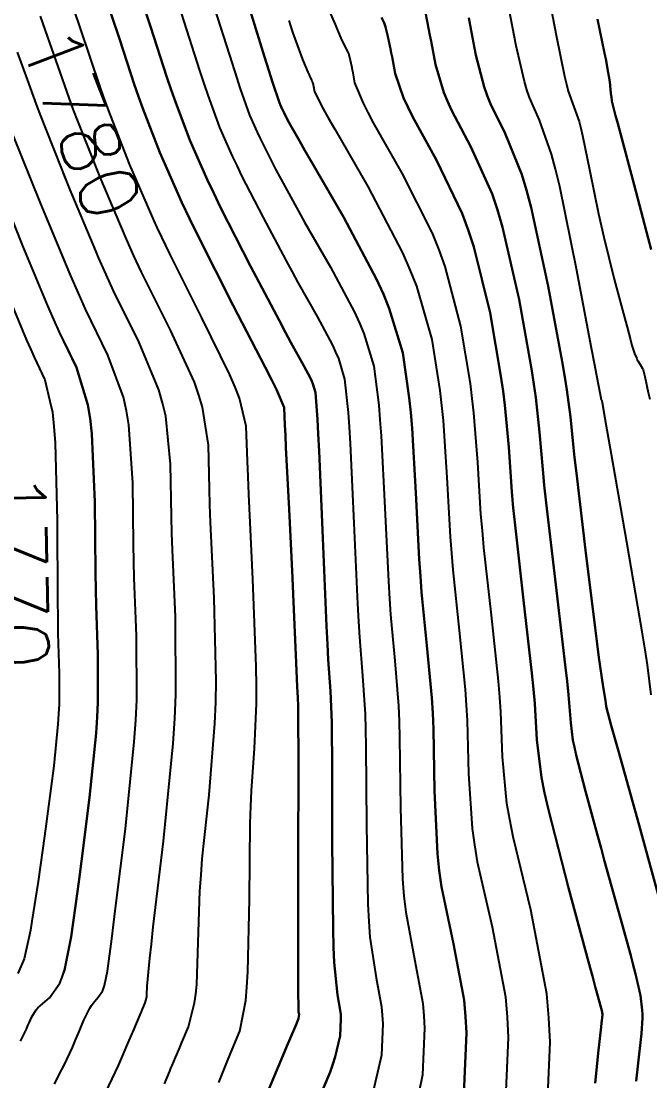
# Model space of a CAD drawing. Header units: metres. Extents: x 837117 to 838477, y 1189012 to 1191015.
# Drawn here: x 837822.2 to 837863.3, y 1189895.6 to 1189964.9 of the extents above; entities that cross this region are included whole.
import ezdxf

# ---------------------------------------------------------------- set-up
doc = ezdxf.new("R2010")
doc.units = ezdxf.units.M
doc.header["$LTSCALE"] = 0.3
doc.layers.add('COTAS 10', color=1, linetype='Continuous')
doc.layers.add('COTAS INT', color=252, linetype='Continuous')
doc.styles.get("Standard").update_dxf_attribs({"font": 'simplex.shx'})

msp = doc.modelspace()

# ---------------------------------------------------------------- linework, layer by layer
at = {"layer": 'COTAS 10'}
for points, elevation in [([(837834.64, 1189966.339), (837835.95, 1189962.161), (837836.233, 1189961.282), (837836.482, 1189960.524), (837837.09, 1189958.789), (837837.583, 1189957.672), (837837.759, 1189957.303), (837837.952, 1189956.908), (837838.789, 1189955.267), (837839.917, 1189953.183), (837840.293, 1189952.509), (837840.696, 1189951.793), (837842.382, 1189948.859), (837843.95, 1189945.914), (837844.279, 1189945.192), (837844.563, 1189944.51), (837845.209, 1189942.382), (837845.533, 1189939.824), (837845.613, 1189938.872), (837845.69, 1189937.813), (837845.933, 1189933.105), (837846.165, 1189928.287), (837846.235, 1189927.158), (837846.307, 1189926.118), (837846.587, 1189923.105), (837846.823, 1189920.149), (837846.867, 1189919.145), (837846.903, 1189918.06), (837846.956, 1189913.474), (837847.096, 1189908.832), (837847.187, 1189907.712), (837847.3, 1189906.663), (837847.894, 1189903.474), (837848.422, 1189900.676), (837848.493, 1189899.873), (837848.532, 1189899.059), (837848.401, 1189896.018), (837847.709, 1189892.587)], 1790), ([(837834.64, 1189966.339), (837835.95, 1189962.161), (837836.233, 1189961.282), (837836.482, 1189960.524), (837837.09, 1189958.789), (837837.583, 1189957.672), (837837.759, 1189957.303), (837837.952, 1189956.908), (837838.789, 1189955.267), (837839.917, 1189953.183), (837840.293, 1189952.509), (837840.696, 1189951.793), (837842.382, 1189948.859), (837843.95, 1189945.914), (837844.279, 1189945.192), (837844.563, 1189944.51), (837845.209, 1189942.382), (837845.533, 1189939.824), (837845.613, 1189938.872), (837845.69, 1189937.813), (837845.933, 1189933.105), (837846.165, 1189928.287), (837846.235, 1189927.158), (837846.307, 1189926.118), (837846.587, 1189923.105), (837846.823, 1189920.149), (837846.867, 1189919.145), (837846.903, 1189918.06), (837846.956, 1189913.474), (837847.096, 1189908.832), (837847.187, 1189907.712), (837847.3, 1189906.663), (837847.894, 1189903.474), (837848.422, 1189900.676), (837848.493, 1189899.873), (837848.532, 1189899.059), (837848.401, 1189896.018), (837847.709, 1189892.587)], 1790), ([(837831.537, 1189895.423), (837831.879, 1189896.256), (837831.959, 1189896.45), (837832.033, 1189896.629), (837832.251, 1189897.142), (837832.491, 1189897.702), (837832.579, 1189897.91), (837832.676, 1189898.141), (837833.108, 1189899.167), (837833.505, 1189900.725), (837833.582, 1189901.292), (837833.643, 1189901.917), (837833.744, 1189904.664), (837833.855, 1189908.05), (837833.923, 1189909.078), (837834.008, 1189910.146), (837834.448, 1189914.33), (837834.832, 1189919.006), (837834.88, 1189920.385), (837834.904, 1189921.799), (837834.781, 1189927.208), (837834.55, 1189932.176), (837834.506, 1189933.312), (837834.47, 1189934.345), (837834.409, 1189937.208), (837834.025, 1189939.691), (837833.785, 1189940.483), (837833.487, 1189941.321), (837831.927, 1189944.726), (837830.042, 1189948.511), (837829.539, 1189949.589), (837829.044, 1189950.679), (837827.325, 1189954.726), (837825.892, 1189958.352), (837825.577, 1189959.178), (837825.298, 1189959.926), (837824.585, 1189961.985), (837823.768, 1189964.339), (837823.423, 1189965.273)], 1780), ([(837831.537, 1189895.423), (837831.879, 1189896.256), (837831.959, 1189896.45), (837832.033, 1189896.629), (837832.251, 1189897.142), (837832.491, 1189897.702), (837832.579, 1189897.91), (837832.676, 1189898.141), (837833.108, 1189899.167), (837833.505, 1189900.725), (837833.582, 1189901.292), (837833.643, 1189901.917), (837833.744, 1189904.664), (837833.855, 1189908.05), (837833.923, 1189909.078), (837834.008, 1189910.146), (837834.448, 1189914.33), (837834.832, 1189919.006), (837834.88, 1189920.385), (837834.904, 1189921.799), (837834.781, 1189927.208), (837834.55, 1189932.176), (837834.506, 1189933.312), (837834.47, 1189934.345), (837834.409, 1189937.208), (837834.025, 1189939.691), (837833.785, 1189940.483), (837833.487, 1189941.321), (837831.927, 1189944.726), (837830.042, 1189948.511), (837829.539, 1189949.589), (837829.044, 1189950.679), (837827.325, 1189954.726), (837825.892, 1189958.352), (837825.577, 1189959.178), (837825.298, 1189959.926), (837824.585, 1189961.985), (837823.768, 1189964.339), (837823.423, 1189965.273)], 1780), ([(837848.588, 1189965.502), (837848.816, 1189964.373), (837848.887, 1189964.016), (837848.96, 1189963.638), (837849.252, 1189962.112), (837849.794, 1189960.28), (837850.026, 1189959.71), (837850.293, 1189959.112), (837851.552, 1189956.728), (837852.944, 1189953.635), (837853.294, 1189952.591), (837853.63, 1189951.466), (837854.715, 1189946.728), (837855.521, 1189942.194), (837855.68, 1189941.198), (837855.811, 1189940.315), (837856.053, 1189938.065), (837856.252, 1189935.61), (837856.356, 1189934.598), (837856.481, 1189933.442), (837857.109, 1189928.065), (837857.725, 1189922.839), (837857.842, 1189921.777), (837857.936, 1189920.882), (837858.086, 1189919.042), (837858.232, 1189917.899), (837858.324, 1189917.444), (837858.439, 1189916.928), (837859.042, 1189914.563), (837859.831, 1189911.684), (837860.063, 1189910.844), (837860.3, 1189909.985), (837861.208, 1189906.729), (837862.003, 1189903.827), (837862.169, 1189903.192), (837862.313, 1189902.63), (837862.638, 1189901.208), (837862.753, 1189900.252), (837862.764, 1189899.984), (837862.766, 1189899.715), (837862.7, 1189898.73), (837862.462, 1189896.591), (837862.357, 1189895.595)], 1800), ([(837862.357, 1189895.595), (837862.462, 1189896.591), (837862.7, 1189898.73), (837862.766, 1189899.715), (837862.764, 1189899.984), (837862.753, 1189900.252), (837862.638, 1189901.208), (837862.313, 1189902.63), (837862.169, 1189903.192), (837862.003, 1189903.827), (837861.208, 1189906.729), (837860.3, 1189909.985), (837860.063, 1189910.844), (837859.831, 1189911.684), (837859.042, 1189914.563), (837858.439, 1189916.928), (837858.324, 1189917.444), (837858.232, 1189917.899), (837858.086, 1189919.042), (837857.936, 1189920.882), (837857.842, 1189921.777), (837857.725, 1189922.839), (837857.109, 1189928.065), (837856.481, 1189933.442), (837856.356, 1189934.598), (837856.252, 1189935.61), (837856.053, 1189938.065), (837855.811, 1189940.315), (837855.68, 1189941.198), (837855.521, 1189942.194), (837854.715, 1189946.728), (837853.63, 1189951.466), (837853.294, 1189952.591), (837852.944, 1189953.635), (837851.552, 1189956.728), (837850.293, 1189959.112), (837850.026, 1189959.71), (837849.794, 1189960.28), (837849.252, 1189962.112), (837848.96, 1189963.638), (837848.887, 1189964.016), (837848.816, 1189964.373), (837848.588, 1189965.502)], 1800)]:
    msp.add_lwpolyline(points, dxfattribs=dict(at, elevation=elevation))
at = {"layer": 'COTAS INT'}
for points, elevation in [([(837841.429, 1189893.98), (837842.354, 1189896.19), (837842.541, 1189896.708), (837842.698, 1189897.186), (837843.016, 1189898.571), (837843.063, 1189899.662), (837843.049, 1189899.954), (837843.023, 1189900.243), (837842.834, 1189901.247), (837842.621, 1189903.375), (837842.582, 1189904.371), (837842.55, 1189905.543), (837842.504, 1189911.247), (837842.489, 1189916.932), (837842.477, 1189918.092), (837842.462, 1189919.073), (837842.378, 1189921.121), (837842.238, 1189923.189), (837842.187, 1189924.182), (837842.131, 1189925.357), (837841.885, 1189931.121), (837841.641, 1189936.812), (837841.587, 1189937.941), (837841.538, 1189938.877), (837841.407, 1189940.643), (837841.232, 1189941.218), (837841.156, 1189941.402), (837841.067, 1189941.597), (837840.643, 1189942.393), (837839.803, 1189943.92), (837839.452, 1189944.576), (837839.049, 1189945.333), (837837.164, 1189948.913), (837835.202, 1189952.758), (837834.751, 1189953.683), (837834.339, 1189954.547), (837833.184, 1189957.164), (837832.246, 1189959.655), (837831.971, 1189960.44), (837831.689, 1189961.267), (837830.618, 1189964.597), (837829.399, 1189968.321)], 1786), ([(837829.399, 1189968.321), (837830.618, 1189964.597), (837831.689, 1189961.267), (837831.971, 1189960.44), (837832.246, 1189959.655), (837833.184, 1189957.164), (837834.339, 1189954.547), (837834.751, 1189953.683), (837835.202, 1189952.758), (837837.164, 1189948.913), (837839.049, 1189945.333), (837839.452, 1189944.576), (837839.803, 1189943.92), (837840.643, 1189942.393), (837841.067, 1189941.597), (837841.156, 1189941.402), (837841.232, 1189941.218), (837841.407, 1189940.643), (837841.538, 1189938.877), (837841.587, 1189937.941), (837841.641, 1189936.812), (837841.885, 1189931.121), (837842.131, 1189925.357), (837842.187, 1189924.182), (837842.238, 1189923.189), (837842.378, 1189921.121), (837842.462, 1189919.073), (837842.477, 1189918.092), (837842.489, 1189916.932), (837842.504, 1189911.247), (837842.55, 1189905.543), (837842.582, 1189904.371), (837842.621, 1189903.375), (837842.834, 1189901.247), (837843.023, 1189900.243), (837843.049, 1189899.954), (837843.063, 1189899.662), (837843.016, 1189898.571), (837842.698, 1189897.186), (837842.541, 1189896.708), (837842.354, 1189896.19), (837841.429, 1189893.98)], 1786), ([(837837.964, 1189894.141), (837839.27, 1189897.263), (837839.529, 1189897.882), (837839.744, 1189898.394), (837840.153, 1189899.355), (837840.252, 1189899.592), (837840.272, 1189899.647), (837840.289, 1189899.698), (837840.323, 1189899.847), (837840.328, 1189899.964), (837840.327, 1189899.995), (837840.324, 1189900.026), (837840.304, 1189900.134), (837840.282, 1189901.731), (837840.279, 1189902.7), (837840.277, 1189903.899), (837840.278, 1189910.134), (837840.283, 1189916.367), (837840.283, 1189917.566), (837840.282, 1189918.535), (837840.274, 1189920.129), (837840.244, 1189920.702), (837840.23, 1189921.027), (837840.213, 1189921.424), (837840.129, 1189923.462), (837839.998, 1189926.453), (837839.952, 1189927.452), (837839.901, 1189928.524), (837839.679, 1189933.012), (837839.476, 1189937.058), (837839.438, 1189937.852), (837839.407, 1189938.504), (837839.357, 1189939.679), (837838.846, 1189940.855), (837838.525, 1189941.507), (837838.125, 1189942.302), (837836.029, 1189946.351), (837833.708, 1189950.911), (837833.166, 1189952.027), (837832.668, 1189953.079), (837831.231, 1189956.351), (837830.128, 1189959.221), (837829.84, 1189960.019), (837829.559, 1189960.82), (837828.607, 1189963.727), (837827.506, 1189967.036)], 1784), ([(837827.506, 1189967.036), (837828.607, 1189963.727), (837829.559, 1189960.82), (837829.84, 1189960.019), (837830.128, 1189959.221), (837831.231, 1189956.351), (837832.668, 1189953.079), (837833.166, 1189952.027), (837833.708, 1189950.911), (837836.029, 1189946.351), (837838.125, 1189942.302), (837838.525, 1189941.507), (837838.846, 1189940.855), (837839.357, 1189939.679), (837839.407, 1189938.504), (837839.438, 1189937.852), (837839.476, 1189937.058), (837839.679, 1189933.012), (837839.901, 1189928.524), (837839.952, 1189927.452), (837839.998, 1189926.453), (837840.129, 1189923.462), (837840.213, 1189921.424), (837840.23, 1189921.027), (837840.244, 1189920.702), (837840.274, 1189920.129), (837840.282, 1189918.535), (837840.283, 1189917.566), (837840.283, 1189916.367), (837840.278, 1189910.134), (837840.277, 1189903.899), (837840.279, 1189902.7), (837840.282, 1189901.731), (837840.304, 1189900.134), (837840.324, 1189900.026), (837840.327, 1189899.995), (837840.328, 1189899.964), (837840.323, 1189899.847), (837840.289, 1189899.698), (837840.272, 1189899.647), (837840.252, 1189899.592), (837840.153, 1189899.355), (837839.744, 1189898.394), (837839.529, 1189897.882), (837839.27, 1189897.263), (837837.964, 1189894.141)], 1784), ([(837836.651, 1189967.209), (837838.081, 1189962.608), (837838.365, 1189961.703), (837838.6, 1189960.958), (837839.043, 1189959.602), (837839.205, 1189959.234), (837839.263, 1189959.113), (837839.326, 1189958.983), (837839.602, 1189958.443), (837840.351, 1189957.107), (837840.713, 1189956.476), (837841.142, 1189955.73), (837843.251, 1189952.092), (837845.392, 1189948.073), (837845.841, 1189947.087), (837846.228, 1189946.155), (837847.11, 1189943.251), (837847.53, 1189940.298), (837847.626, 1189939.337), (837847.714, 1189938.313), (837847.957, 1189934.097), (837848.183, 1189929.751), (837848.259, 1189928.646), (837848.342, 1189927.583), (837848.691, 1189924.097), (837849.003, 1189920.687), (837849.062, 1189919.671), (837849.11, 1189918.625), (837849.182, 1189914.588), (837849.369, 1189910.476), (837849.489, 1189909.382), (837849.639, 1189908.307), (837850.424, 1189904.588), (837851.121, 1189900.892), (837851.215, 1189899.832), (837851.266, 1189898.757), (837851.094, 1189894.742)], 1792), ([(837851.094, 1189894.742), (837851.266, 1189898.757), (837851.215, 1189899.832), (837851.121, 1189900.892), (837850.424, 1189904.588), (837849.639, 1189908.307), (837849.489, 1189909.382), (837849.369, 1189910.476), (837849.182, 1189914.588), (837849.11, 1189918.625), (837849.062, 1189919.671), (837849.003, 1189920.687), (837848.691, 1189924.097), (837848.342, 1189927.583), (837848.259, 1189928.646), (837848.183, 1189929.751), (837847.957, 1189934.097), (837847.714, 1189938.313), (837847.626, 1189939.337), (837847.53, 1189940.298), (837847.11, 1189943.251), (837846.228, 1189946.155), (837845.841, 1189947.087), (837845.392, 1189948.073), (837843.251, 1189952.092), (837841.142, 1189955.73), (837840.713, 1189956.476), (837840.351, 1189957.107), (837839.602, 1189958.443), (837839.326, 1189958.983), (837839.263, 1189959.113), (837839.205, 1189959.234), (837839.043, 1189959.602), (837838.6, 1189960.958), (837838.365, 1189961.703), (837838.081, 1189962.608), (837836.651, 1189967.209)], 1792), ([(837856.48, 1189892.189), (837856.736, 1189898.153), (837856.659, 1189899.751), (837856.52, 1189901.325), (837855.484, 1189906.815), (837854.317, 1189911.596), (837854.095, 1189912.723), (837853.916, 1189913.764), (837853.634, 1189916.815), (837853.523, 1189919.754), (837853.452, 1189920.724), (837853.364, 1189921.763), (837852.9, 1189926.081), (837852.411, 1189930.512), (837852.308, 1189931.622), (837852.217, 1189932.681), (837852.005, 1189936.081), (837851.762, 1189939.314), (837851.653, 1189940.268), (837851.526, 1189941.246), (837850.913, 1189944.989), (837849.877, 1189948.9), (837849.484, 1189949.984), (837849.043, 1189951.068), (837847.065, 1189954.989), (837845.203, 1189958.284), (837844.837, 1189958.974), (837844.535, 1189959.568), (837843.98, 1189960.909), (837843.855, 1189961.565), (837843.823, 1189961.728), (837843.793, 1189961.881), (837843.694, 1189962.367), (837843.6, 1189962.743), (837843.572, 1189962.828), (837843.543, 1189962.905), (837843.434, 1189963.113), (837843.089, 1189963.836), (837842.913, 1189964.237), (837842.701, 1189964.725), (837841.644, 1189967.216)], 1796), ([(837856.48, 1189892.189), (837856.736, 1189898.153), (837856.659, 1189899.751), (837856.52, 1189901.325), (837855.484, 1189906.815), (837854.317, 1189911.596), (837854.095, 1189912.723), (837853.916, 1189913.764), (837853.634, 1189916.815), (837853.523, 1189919.754), (837853.452, 1189920.724), (837853.364, 1189921.763), (837852.9, 1189926.081), (837852.411, 1189930.512), (837852.308, 1189931.622), (837852.217, 1189932.681), (837852.005, 1189936.081), (837851.762, 1189939.314), (837851.653, 1189940.268), (837851.526, 1189941.246), (837850.913, 1189944.989), (837849.877, 1189948.9), (837849.484, 1189949.984), (837849.043, 1189951.068), (837847.065, 1189954.989), (837845.203, 1189958.284), (837844.837, 1189958.974), (837844.535, 1189959.568), (837843.98, 1189960.909), (837843.855, 1189961.565), (837843.823, 1189961.728), (837843.793, 1189961.881), (837843.694, 1189962.367), (837843.6, 1189962.743), (837843.572, 1189962.828), (837843.543, 1189962.905), (837843.434, 1189963.113), (837843.089, 1189963.836), (837842.913, 1189964.237), (837842.701, 1189964.725), (837841.644, 1189967.216)], 1796), ([(837856.619, 1189966.748), (837857.159, 1189963.917), (837857.683, 1189961.348), (837857.809, 1189960.813), (837857.927, 1189960.355), (837858.284, 1189959.335), (837858.629, 1189958.372), (837858.74, 1189957.949), (837858.857, 1189957.458), (837859.335, 1189955.12), (837859.897, 1189952.347), (837860.067, 1189951.582), (837860.243, 1189950.818), (837860.933, 1189948.067), (837861.538, 1189945.788), (837861.661, 1189945.322), (837861.765, 1189944.927), (837861.981, 1189944.096), (837862.08, 1189943.734), (837862.14, 1189943.538), (837862.262, 1189943.191), (837862.396, 1189942.873), (837862.436, 1189942.793), (837862.477, 1189942.718), (837862.631, 1189942.475), (837862.776, 1189942.221), (837862.81, 1189942.138), (837862.841, 1189942.05), (837862.935, 1189941.687), (837863.015, 1189941.286), (837863.039, 1189941.173), (837863.063, 1189941.061), (837863.154, 1189940.65), (837863.252, 1189940.219)], 1806), ([(837856.619, 1189966.748), (837857.159, 1189963.917), (837857.683, 1189961.348), (837857.809, 1189960.813), (837857.927, 1189960.355), (837858.284, 1189959.335), (837858.629, 1189958.372), (837858.74, 1189957.949), (837858.857, 1189957.458), (837859.335, 1189955.12), (837859.897, 1189952.347), (837860.067, 1189951.582), (837860.243, 1189950.818), (837860.933, 1189948.067), (837861.538, 1189945.788), (837861.661, 1189945.322), (837861.765, 1189944.927), (837861.981, 1189944.096), (837862.08, 1189943.734), (837862.14, 1189943.538), (837862.262, 1189943.191), (837862.396, 1189942.873), (837862.436, 1189942.793), (837862.477, 1189942.718), (837862.631, 1189942.475), (837862.776, 1189942.221), (837862.81, 1189942.138), (837862.841, 1189942.05), (837862.935, 1189941.687), (837863.015, 1189941.286), (837863.039, 1189941.173), (837863.063, 1189941.061), (837863.154, 1189940.65), (837863.252, 1189940.219)], 1806), ([(837835.076, 1189895.521), (837835.661, 1189896.941), (837835.813, 1189897.31), (837835.961, 1189897.667), (837836.463, 1189898.869), (837836.846, 1189900.883), (837836.92, 1189901.753), (837836.98, 1189902.759), (837837.081, 1189907.518), (837837.138, 1189912.461), (837837.171, 1189913.582), (837837.211, 1189914.596), (837837.417, 1189917.362), (837837.556, 1189920.318), (837837.554, 1189921.451), (837837.534, 1189922.721), (837837.314, 1189928.443), (837837.045, 1189934), (837836.993, 1189935.165), (837836.951, 1189936.168), (837836.883, 1189938.443), (837836.436, 1189940.273), (837836.155, 1189940.995), (837835.806, 1189941.812), (837833.978, 1189945.538), (837831.875, 1189949.711), (837831.353, 1189950.808), (837831.055, 1189951.452), (837830.856, 1189951.879), (837829.278, 1189955.538), (837828.01, 1189958.786), (837827.709, 1189959.599), (837827.429, 1189960.373), (837826.596, 1189962.856), (837825.612, 1189965.75)], 1782), ([(837835.076, 1189895.521), (837835.661, 1189896.941), (837835.813, 1189897.31), (837835.961, 1189897.667), (837836.463, 1189898.869), (837836.846, 1189900.883), (837836.92, 1189901.753), (837836.98, 1189902.759), (837837.081, 1189907.518), (837837.138, 1189912.461), (837837.171, 1189913.582), (837837.211, 1189914.596), (837837.417, 1189917.362), (837837.556, 1189920.318), (837837.554, 1189921.451), (837837.534, 1189922.721), (837837.314, 1189928.443), (837837.045, 1189934), (837836.993, 1189935.165), (837836.951, 1189936.168), (837836.883, 1189938.443), (837836.436, 1189940.273), (837836.155, 1189940.995), (837835.806, 1189941.812), (837833.978, 1189945.538), (837831.875, 1189949.711), (837831.353, 1189950.808), (837831.055, 1189951.452), (837830.856, 1189951.879), (837829.278, 1189955.538), (837828.01, 1189958.786), (837827.709, 1189959.599), (837827.429, 1189960.373), (837826.596, 1189962.856), (837825.612, 1189965.75)], 1782), ([(837863.332, 1189920.884), (837863.093, 1189922.835), (837862.941, 1189923.82), (837862.751, 1189924.997), (837861.754, 1189930.857), (837860.755, 1189936.585), (837860.41, 1189938.562), (837860.163, 1189939.975), (837860.158, 1189939.998), (837860.156, 1189940.004), (837860.155, 1189940.01), (837860.15, 1189940.031), (837860.144, 1189940.061), (837860.14, 1189940.08), (837860.135, 1189940.098), (837860.134, 1189940.102), (837860.132, 1189940.106), (837860.125, 1189940.118), (837860.118, 1189940.129), (837860.114, 1189940.137), (837860.108, 1189940.152), (837860.102, 1189940.168), (837860.1, 1189940.173), (837860.099, 1189940.178), (837860.094, 1189940.195), (837860.084, 1189940.235), (837860.079, 1189940.253), (837860.073, 1189940.276), (837860.044, 1189940.384), (837859.781, 1189941.745), (837859.628, 1189942.557), (837859.439, 1189943.557), (837858.466, 1189948.741), (837857.363, 1189954.135), (837857.092, 1189955.268), (837856.837, 1189956.244), (837856.04, 1189958.466), (837855.382, 1189959.94), (837855.215, 1189960.445), (837855.053, 1189960.992), (837854.523, 1189963.316), (837854.066, 1189965.711)], 1804), ([(837863.332, 1189920.884), (837863.093, 1189922.835), (837862.941, 1189923.82), (837862.751, 1189924.997), (837861.754, 1189930.857), (837860.755, 1189936.585), (837860.41, 1189938.562), (837860.163, 1189939.975), (837860.158, 1189939.998), (837860.156, 1189940.004), (837860.155, 1189940.01), (837860.15, 1189940.031), (837860.144, 1189940.061), (837860.14, 1189940.08), (837860.135, 1189940.098), (837860.134, 1189940.102), (837860.132, 1189940.106), (837860.125, 1189940.118), (837860.118, 1189940.129), (837860.114, 1189940.137), (837860.108, 1189940.152), (837860.102, 1189940.168), (837860.1, 1189940.173), (837860.099, 1189940.178), (837860.094, 1189940.195), (837860.084, 1189940.235), (837860.079, 1189940.253), (837860.073, 1189940.276), (837860.044, 1189940.384), (837859.781, 1189941.745), (837859.628, 1189942.557), (837859.439, 1189943.557), (837858.466, 1189948.741), (837857.363, 1189954.135), (837857.092, 1189955.268), (837856.837, 1189956.244), (837856.04, 1189958.466), (837855.382, 1189959.94), (837855.215, 1189960.445), (837855.053, 1189960.992), (837854.523, 1189963.316), (837854.066, 1189965.711)], 1804), ([(837832.629, 1189965.468), (837833.82, 1189961.714), (837834.102, 1189960.861), (837834.364, 1189960.089), (837835.137, 1189957.976), (837835.961, 1189956.11), (837836.255, 1189955.493), (837836.577, 1189954.833), (837837.976, 1189952.09), (837839.483, 1189949.258), (837839.872, 1189948.542), (837840.25, 1189947.856), (837841.512, 1189945.626), (837842.508, 1189943.756), (837842.717, 1189943.297), (837842.898, 1189942.864), (837843.308, 1189941.512), (837843.535, 1189939.351), (837843.6, 1189938.406), (837843.665, 1189937.312), (837843.909, 1189932.113), (837844.148, 1189926.822), (837844.211, 1189925.67), (837844.272, 1189924.653), (837844.482, 1189922.113), (837844.642, 1189919.611), (837844.672, 1189918.618), (837844.696, 1189917.496), (837844.73, 1189912.361), (837844.823, 1189907.187), (837844.884, 1189906.041), (837844.961, 1189905.019), (837845.364, 1189902.361), (837845.722, 1189900.459), (837845.771, 1189899.914), (837845.797, 1189899.36), (837845.709, 1189897.294), (837845.107, 1189894.673)], 1788), ([(837832.629, 1189965.468), (837833.82, 1189961.714), (837834.102, 1189960.861), (837834.364, 1189960.089), (837835.137, 1189957.976), (837835.961, 1189956.11), (837836.255, 1189955.493), (837836.577, 1189954.833), (837837.976, 1189952.09), (837839.483, 1189949.258), (837839.872, 1189948.542), (837840.25, 1189947.856), (837841.512, 1189945.626), (837842.508, 1189943.756), (837842.717, 1189943.297), (837842.898, 1189942.864), (837843.308, 1189941.512), (837843.535, 1189939.351), (837843.6, 1189938.406), (837843.665, 1189937.312), (837843.909, 1189932.113), (837844.148, 1189926.822), (837844.211, 1189925.67), (837844.272, 1189924.653), (837844.482, 1189922.113), (837844.642, 1189919.611), (837844.672, 1189918.618), (837844.696, 1189917.496), (837844.73, 1189912.361), (837844.823, 1189907.187), (837844.884, 1189906.041), (837844.961, 1189905.019), (837845.364, 1189902.361), (837845.722, 1189900.459), (837845.771, 1189899.914), (837845.797, 1189899.36), (837845.709, 1189897.294), (837845.107, 1189894.673)], 1788), ([(837839.659, 1189964.977), (837839.911, 1189964.219), (837840.555, 1189962.437), (837840.912, 1189961.596), (837840.984, 1189961.431), (837841.043, 1189961.295), (837841.16, 1189961.051), (837841.197, 1189960.981), (837841.206, 1189960.955), (837841.216, 1189960.926), (837841.248, 1189960.799), (837841.281, 1189960.635), (837841.291, 1189960.583), (837841.302, 1189960.529), (837841.344, 1189960.307), (837841.905, 1189959.212), (837842.242, 1189958.607), (837842.659, 1189957.87), (837844.821, 1189954.12), (837847.093, 1189949.785), (837847.578, 1189948.68), (837848.001, 1189947.616), (837849.012, 1189944.12), (837849.528, 1189940.772), (837849.64, 1189939.802), (837849.738, 1189938.814), (837849.981, 1189935.089), (837850.2, 1189931.216), (837850.283, 1189930.134), (837850.377, 1189929.048), (837850.796, 1189925.089), (837851.184, 1189921.225), (837851.257, 1189920.198), (837851.316, 1189919.189), (837851.408, 1189915.702), (837851.643, 1189912.12), (837851.792, 1189911.052), (837851.978, 1189909.952), (837852.954, 1189905.702), (837853.82, 1189901.109), (837853.937, 1189899.792), (837854.001, 1189898.455), (837853.787, 1189893.465)], 1794), ([(837839.659, 1189964.977), (837839.911, 1189964.219), (837840.555, 1189962.437), (837840.912, 1189961.596), (837840.984, 1189961.431), (837841.043, 1189961.295), (837841.16, 1189961.051), (837841.197, 1189960.981), (837841.206, 1189960.955), (837841.216, 1189960.926), (837841.248, 1189960.799), (837841.281, 1189960.635), (837841.291, 1189960.583), (837841.302, 1189960.529), (837841.344, 1189960.307), (837841.905, 1189959.212), (837842.242, 1189958.607), (837842.659, 1189957.87), (837844.821, 1189954.12), (837847.093, 1189949.785), (837847.578, 1189948.68), (837848.001, 1189947.616), (837849.012, 1189944.12), (837849.528, 1189940.772), (837849.64, 1189939.802), (837849.738, 1189938.814), (837849.981, 1189935.089), (837850.2, 1189931.216), (837850.283, 1189930.134), (837850.377, 1189929.048), (837850.796, 1189925.089), (837851.184, 1189921.225), (837851.257, 1189920.198), (837851.316, 1189919.189), (837851.408, 1189915.702), (837851.643, 1189912.12), (837851.792, 1189911.052), (837851.978, 1189909.952), (837852.954, 1189905.702), (837853.82, 1189901.109), (837853.937, 1189899.792), (837854.001, 1189898.455), (837853.787, 1189893.465)], 1794), ([(837859.673, 1189895.482), (837859.79, 1189896.549), (837859.887, 1189897.437), (837860.072, 1189899.154), (837860.119, 1189899.607), (837860.128, 1189899.699), (837860.136, 1189899.775), (837860.153, 1189899.928), (837860.157, 1189899.984), (837860.156, 1189899.999), (837860.156, 1189900.014), (837860.149, 1189900.068), (837860.131, 1189900.149), (837860.123, 1189900.181), (837860.113, 1189900.217), (837860.068, 1189900.381), (837859.708, 1189901.702), (837859.499, 1189902.468), (837859.244, 1189903.407), (837857.929, 1189908.241), (837856.625, 1189913.356), (837856.376, 1189914.471), (837856.176, 1189915.456), (837855.86, 1189917.929), (837855.73, 1189920.318), (837855.647, 1189921.251), (837855.544, 1189922.301), (837855.004, 1189927.073), (837854.446, 1189931.977), (837854.332, 1189933.11), (837854.235, 1189934.146), (837854.029, 1189937.073), (837853.787, 1189939.815), (837853.666, 1189940.733), (837853.523, 1189941.72), (837852.814, 1189945.858), (837851.754, 1189950.183), (837851.389, 1189951.287), (837850.993, 1189952.352), (837849.308, 1189955.858), (837847.748, 1189958.698), (837847.431, 1189959.342), (837847.164, 1189959.924), (837846.616, 1189961.51), (837846.408, 1189962.602), (837846.355, 1189962.872), (837846.305, 1189963.127), (837846.141, 1189963.934), (837845.984, 1189964.56), (837845.938, 1189964.701), (837845.89, 1189964.829), (837845.708, 1189965.174)], 1798), ([(837845.708, 1189965.174), (837845.89, 1189964.829), (837845.938, 1189964.701), (837845.984, 1189964.56), (837846.141, 1189963.934), (837846.305, 1189963.127), (837846.355, 1189962.872), (837846.408, 1189962.602), (837846.616, 1189961.51), (837847.164, 1189959.924), (837847.431, 1189959.342), (837847.748, 1189958.698), (837849.308, 1189955.858), (837850.993, 1189952.352), (837851.389, 1189951.287), (837851.754, 1189950.183), (837852.814, 1189945.858), (837853.523, 1189941.72), (837853.666, 1189940.733), (837853.787, 1189939.815), (837854.029, 1189937.073), (837854.235, 1189934.146), (837854.332, 1189933.11), (837854.446, 1189931.977), (837855.004, 1189927.073), (837855.544, 1189922.301), (837855.647, 1189921.251), (837855.73, 1189920.318), (837855.86, 1189917.929), (837856.176, 1189915.456), (837856.376, 1189914.471), (837856.625, 1189913.356), (837857.929, 1189908.241), (837859.244, 1189903.407), (837859.499, 1189902.468), (837859.708, 1189901.702), (837860.068, 1189900.381), (837860.113, 1189900.217), (837860.123, 1189900.181), (837860.131, 1189900.149), (837860.149, 1189900.068), (837860.156, 1189900.014), (837860.156, 1189899.999), (837860.157, 1189899.984), (837860.153, 1189899.928), (837860.136, 1189899.775), (837860.128, 1189899.699), (837860.119, 1189899.607), (837860.072, 1189899.154), (837859.887, 1189897.437), (837859.79, 1189896.549), (837859.673, 1189895.482)], 1798), ([(837863.968, 1189907.168), (837862.552, 1189912.348), (837861.202, 1189917.184), (837860.944, 1189918.114), (837860.737, 1189918.867), (837860.409, 1189920.109), (837860.378, 1189920.357), (837860.359, 1189920.484), (837860.334, 1189920.636), (837860.205, 1189921.393), (837859.931, 1189923.325), (837859.816, 1189924.218), (837859.683, 1189925.266), (837859.058, 1189930.342), (837858.458, 1189935.382), (837858.341, 1189936.407), (837858.246, 1189937.272), (837858.077, 1189939.058), (837857.835, 1189940.816), (837857.693, 1189941.664), (837857.518, 1189942.668), (837856.616, 1189947.597), (837855.506, 1189952.75), (837855.2, 1189953.895), (837854.894, 1189954.918), (837853.796, 1189957.597), (837852.838, 1189959.526), (837852.62, 1189960.078), (837852.424, 1189960.636), (837851.888, 1189962.714), (837851.513, 1189964.675), (837851.419, 1189965.16)], 1802), ([(837851.419, 1189965.16), (837851.513, 1189964.675), (837851.888, 1189962.714), (837852.424, 1189960.636), (837852.62, 1189960.078), (837852.838, 1189959.526), (837853.796, 1189957.597), (837854.894, 1189954.918), (837855.2, 1189953.895), (837855.506, 1189952.75), (837856.616, 1189947.597), (837857.518, 1189942.668), (837857.693, 1189941.664), (837857.835, 1189940.816), (837858.077, 1189939.058), (837858.246, 1189937.272), (837858.341, 1189936.407), (837858.458, 1189935.382), (837859.058, 1189930.342), (837859.683, 1189925.266), (837859.816, 1189924.218), (837859.931, 1189923.325), (837860.205, 1189921.393), (837860.334, 1189920.636), (837860.359, 1189920.484), (837860.378, 1189920.357), (837860.409, 1189920.109), (837860.737, 1189918.867), (837860.944, 1189918.114), (837861.202, 1189917.184), (837862.552, 1189912.348), (837863.968, 1189907.168)], 1802), ([(837859.843, 1189965.074), (837860.299, 1189962.841), (837860.391, 1189962.365), (837860.469, 1189961.951), (837860.629, 1189960.969), (837860.686, 1189960.46), (837860.71, 1189960.24), (837860.742, 1189959.952), (837860.71, 1189960.24), (837860.686, 1189960.46), (837860.629, 1189960.969), (837860.469, 1189961.951), (837860.391, 1189962.365), (837860.299, 1189962.841), (837859.843, 1189965.074)], 1808), ([(837827.698, 1189894.873), (837828.528, 1189896.617), (837828.853, 1189897.398), (837828.957, 1189897.646), (837829.069, 1189897.907), (837829.524, 1189898.966), (837829.942, 1189899.935), (837830.031, 1189900.14), (837830.107, 1189900.317), (837830.282, 1189900.728), (837830.36, 1189901.034), (837830.375, 1189901.146), (837830.388, 1189901.269), (837830.407, 1189901.809), (837830.572, 1189903.639), (837830.676, 1189904.575), (837830.805, 1189905.696), (837831.48, 1189911.298), (837832.108, 1189917.694), (837832.207, 1189919.318), (837832.274, 1189920.877), (837832.248, 1189925.973), (837832.056, 1189930.352), (837832.019, 1189931.459), (837831.988, 1189932.521), (837831.936, 1189935.973), (837831.615, 1189939.109), (837831.416, 1189939.971), (837831.168, 1189940.831), (837829.876, 1189943.913), (837828.209, 1189947.311), (837827.725, 1189948.37), (837827.232, 1189949.479), (837827.051, 1189949.913), (837825.373, 1189953.913), (837823.774, 1189957.918), (837823.446, 1189958.757), (837823.168, 1189959.479), (837822.574, 1189961.114), (837821.927, 1189962.92)], 1778), ([(837863.344, 1189950.012), (837863.152, 1189950.74), (837862.225, 1189954.233), (837861.329, 1189957.596), (837861.157, 1189958.241), (837861.018, 1189958.763), (837860.79, 1189959.617), (837860.774, 1189959.697), (837860.769, 1189959.73), (837860.764, 1189959.769), (837860.742, 1189959.952), (837860.764, 1189959.769), (837860.769, 1189959.73), (837860.774, 1189959.697), (837860.79, 1189959.617), (837861.018, 1189958.763), (837861.157, 1189958.241), (837861.329, 1189957.596), (837862.225, 1189954.233), (837863.152, 1189950.74), (837863.344, 1189950.012)], 1808), ([(837824.344, 1189895.403), (837824.684, 1189896.082), (837824.968, 1189896.653), (837825.52, 1189897.81), (837825.747, 1189898.354), (837825.825, 1189898.539), (837825.91, 1189898.739), (837826.274, 1189899.584), (837826.664, 1189900.388), (837826.765, 1189900.562), (837826.864, 1189900.714), (837827.198, 1189901.089), (837827.483, 1189901.496), (837827.551, 1189901.669), (837827.615, 1189901.868), (837827.807, 1189902.805), (837828.085, 1189904.904), (837828.204, 1189905.837), (837828.34, 1189906.922), (837828.984, 1189912.109), (837829.558, 1189917.805), (837829.652, 1189919.212), (837829.717, 1189920.544), (837829.715, 1189924.737), (837829.562, 1189928.528), (837829.532, 1189929.606), (837829.507, 1189930.697), (837829.462, 1189934.737), (837829.205, 1189938.527), (837829.046, 1189939.459), (837828.85, 1189940.341), (837827.825, 1189943.1), (837826.376, 1189946.111), (837825.911, 1189947.151), (837825.42, 1189948.279), (837823.42, 1189953.1), (837821.656, 1189957.483)], 1776), ([(837827.698, 1189894.873), (837828.528, 1189896.617), (837828.853, 1189897.398), (837828.957, 1189897.646), (837829.069, 1189897.907), (837829.524, 1189898.966), (837829.942, 1189899.935), (837830.031, 1189900.14), (837830.107, 1189900.317), (837830.282, 1189900.728), (837830.36, 1189901.034), (837830.375, 1189901.146), (837830.388, 1189901.269), (837830.407, 1189901.809), (837830.572, 1189903.639), (837830.676, 1189904.575), (837830.805, 1189905.696), (837831.48, 1189911.298), (837832.108, 1189917.694), (837832.207, 1189919.318), (837832.274, 1189920.877), (837832.248, 1189925.973), (837832.056, 1189930.352), (837832.019, 1189931.459), (837831.988, 1189932.521), (837831.936, 1189935.973), (837831.615, 1189939.109), (837831.416, 1189939.971), (837831.168, 1189940.831), (837829.876, 1189943.913), (837828.209, 1189947.311), (837827.725, 1189948.37), (837827.232, 1189949.479), (837827.051, 1189949.913), (837825.373, 1189953.913), (837824.923, 1189955.039)], 1778), ([(837822.132, 1189898.217), (837822.261, 1189898.477), (837822.512, 1189899.003), (837822.615, 1189899.251), (837822.651, 1189899.335), (837822.689, 1189899.426), (837822.855, 1189899.811), (837823.148, 1189900.263), (837823.267, 1189900.397), (837823.402, 1189900.534), (837824.029, 1189901.062), (837824.692, 1189902.008), (837824.851, 1189902.41), (837824.999, 1189902.873), (837825.445, 1189905.049), (837825.856, 1189908.012), (837825.983, 1189908.97), (837826.116, 1189909.989), (837826.641, 1189914.166), (837827.066, 1189918.377), (837827.135, 1189919.417), (837827.183, 1189920.402), (837827.182, 1189923.502), (837827.067, 1189926.704), (837827.045, 1189927.753), (837827.026, 1189928.873), (837826.988, 1189933.502), (837826.794, 1189937.945), (837826.677, 1189938.947), (837826.531, 1189939.851), (837825.774, 1189942.288), (837824.668, 1189944.599), (837824.303, 1189945.422), (837823.912, 1189946.326), (837822.288, 1189950.251), (837820.743, 1189954.034)], 1774), ([(837824.923, 1189896.563), (837824.968, 1189896.653), (837825.52, 1189897.81), (837825.747, 1189898.354), (837825.825, 1189898.539), (837825.91, 1189898.739), (837826.274, 1189899.584), (837826.664, 1189900.388), (837826.765, 1189900.562), (837826.864, 1189900.714), (837827.198, 1189901.089), (837827.483, 1189901.496), (837827.551, 1189901.669), (837827.615, 1189901.868), (837827.807, 1189902.805), (837828.085, 1189904.904), (837828.204, 1189905.837), (837828.34, 1189906.922), (837828.984, 1189912.109), (837829.558, 1189917.805), (837829.652, 1189919.212), (837829.717, 1189920.544), (837829.715, 1189924.737), (837829.562, 1189928.528), (837829.532, 1189929.606), (837829.507, 1189930.697), (837829.462, 1189934.737), (837829.205, 1189938.527), (837829.046, 1189939.459), (837828.85, 1189940.341), (837827.825, 1189943.1), (837826.376, 1189946.111), (837825.911, 1189947.151), (837825.42, 1189948.279), (837824.923, 1189949.476)], 1776), ([(837821.475, 1189946.609), (837822.522, 1189944.078), (837822.774, 1189943.496), (837823.01, 1189942.965), (837823.723, 1189941.475), (837824.048, 1189940.073), (837824.212, 1189939.36), (837824.307, 1189938.435), (837824.384, 1189937.364), (837824.515, 1189932.267), (837824.544, 1189927.049), (837824.558, 1189925.9), (837824.573, 1189924.88), (837824.648, 1189922.267), (837824.649, 1189921.081), (837824.649, 1189920.26), (837824.618, 1189919.623), (837824.574, 1189918.95), (837824.299, 1189916.224), (837823.921, 1189913.264), (837823.812, 1189912.443), (837823.7, 1189911.622), (837823.281, 1189908.653), (837822.875, 1189906.069), (837822.773, 1189905.491), (837822.675, 1189904.973), (837822.358, 1189903.598), (837821.942, 1189902.65)], 1772), ([(837824.923, 1189944.065), (837825.774, 1189942.288), (837826.531, 1189939.851), (837826.677, 1189938.947), (837826.794, 1189937.945), (837826.988, 1189933.502), (837827.026, 1189928.873), (837827.045, 1189927.753), (837827.067, 1189926.704), (837827.182, 1189923.502), (837827.183, 1189920.402), (837827.135, 1189919.417), (837827.066, 1189918.377), (837826.641, 1189914.166), (837826.116, 1189909.989), (837825.983, 1189908.97), (837825.856, 1189908.012), (837825.445, 1189905.049), (837824.999, 1189902.873), (837824.923, 1189902.637)], 1774)]:
    msp.add_lwpolyline(points, dxfattribs=dict(at, elevation=elevation))

# ---------------------------------------------------------------- texts
at = {"layer": 'COTAS 10', "char_height": 3.8, "attachment_point": 7}
for s, insert, rotation in [('1780', (837822.01, 1189963.681, 1780), 291.03387), ('1780', (837822.01, 1189963.681, 1780), 291.03387), ('1770', (837819.932, 1189935.501, 1770), 271.17571)]:
    msp.add_mtext(s, dxfattribs=dict(at, insert=insert, rotation=rotation))

doc.saveas('drawing.dxf')
